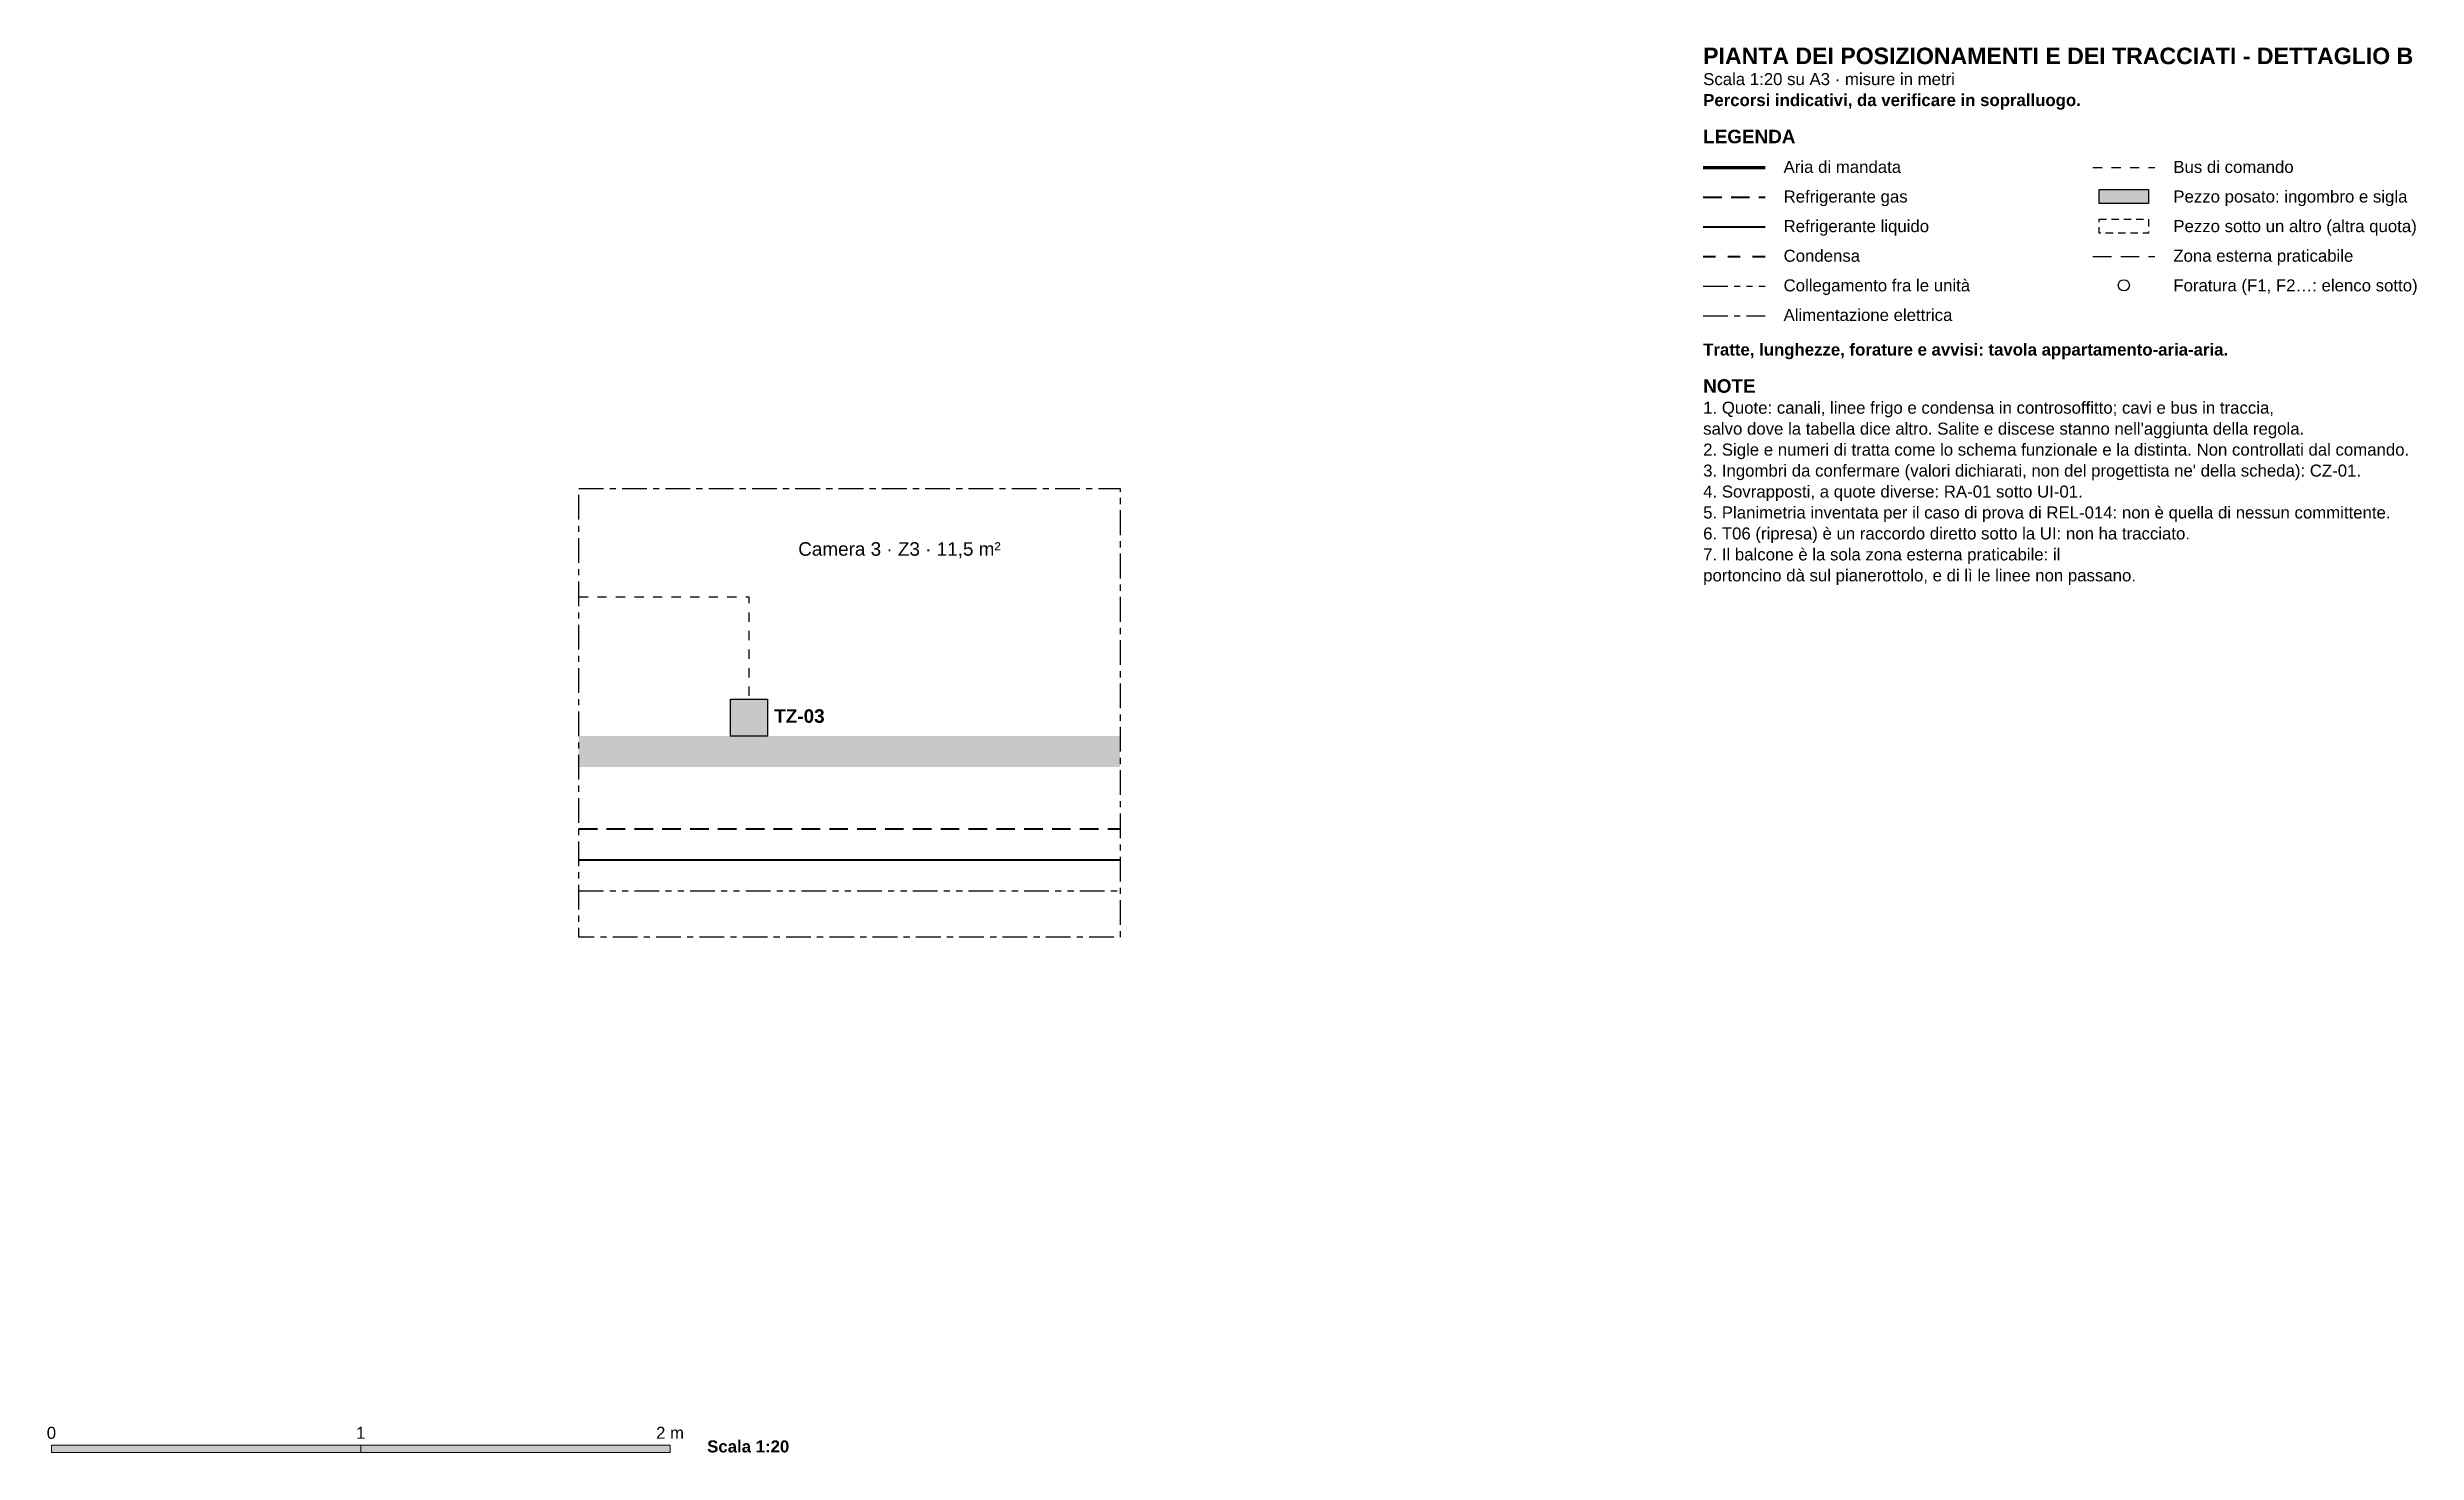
# Model space of a CAD drawing. Header units: millimetres. Extents: x 15 to 398, y 50 to 277.
import ezdxf
from ezdxf.enums import TextEntityAlignment as Align

# ---------------------------------------------------------------- set-up
doc = ezdxf.new("R2010")
doc.units = ezdxf.units.MM
for name, pattern in [('NOVEC_TRATTO_1P2_0P8', [2, 1.2, -0.8]), ('NOVEC_TRATTO_1P5_1P5', [3, 1.5, -1.5]), ('NOVEC_TRATTO_2_2', [4, 2, -2]), ('NOVEC_TRATTO_3_1P5', [4.5, 3, -1.5]), ('NOVEC_TRATTO_4_1_1_1', [7, 4, -1, 1, -1]), ('NOVEC_TRATTO_4_1_1_1_1_1', [9, 4, -1, 1, -1, 1, -1])]:
    doc.linetypes.add(name, pattern=pattern)
for name, color, linetype, lineweight in [('A-AREA-IDEN', 7, 'Continuous', 18), ('A-DOOR', 7, 'Continuous', 18), ('A-WALL', 7, 'Continuous', 18), ('G-ANNO-SCAL', 7, 'Continuous', 18), ('M-ANNO-IDEN', 7, 'Continuous', 18), ('M-ANNO-LEGN', 7, 'Continuous', 18), ('M-EQPM', 7, 'Continuous', 18)]:
    doc.layers.add(name, color=color, linetype=linetype, lineweight=lineweight)
for name, color, linetype, lineweight, true_color in [('E-CTRL-BUS', 160, 'NOVEC_TRATTO_1P5_1P5', 30, 0x2020e0), ('E-POWR-LINK', 230, 'NOVEC_TRATTO_4_1_1_1_1_1', 30, 0xe91e63), ('M-REFG-GASS', 205, 'NOVEC_TRATTO_3_1P5', 40, 0x6c3483), ('M-REFG-LIQD', 205, 'Continuous', 40, 0x6c3483)]:
    doc.layers.add(name, color=color, linetype=linetype, lineweight=lineweight, true_color=true_color)
doc.styles.add('NOVEC_ARIAL', font='arial.ttf')
doc.styles.add('NOVEC_ARIAL_GRASSETTO', font='arialbd.ttf')

msp = doc.modelspace()

# ---------------------------------------------------------------- hatches: boundary and pattern name
at = {"layer": 'A-WALL', "true_color": 0xb3b3b3}
h = msp.add_hatch(color=9, dxfattribs=at)
h.dxf.hatch_style = 1
h.paths.add_polyline_path([(101.25, 165.75), (188.75, 165.75), (188.75, 160.75), (101.25, 160.75)])
at = {"layer": 'G-ANNO-SCAL', "true_color": 0x000000}
h = msp.add_hatch(color=250, dxfattribs=at)
h.dxf.hatch_style = 1
h.paths.add_polyline_path([(16, 51.2), (66, 51.2), (66, 50), (16, 50)])
at = {"layer": 'G-ANNO-SCAL', "true_color": 0xffffff}
h = msp.add_hatch(color=255, dxfattribs=at)
h.dxf.hatch_style = 1
h.paths.add_polyline_path([(66, 51.2), (116, 51.2), (116, 50), (66, 50)])
at = {"layer": 'M-ANNO-LEGN', "true_color": 0xffffff}
h = msp.add_hatch(color=255, dxfattribs=at)
h.dxf.hatch_style = 1
h.paths.add_polyline_path([(347, 254.1033), (355, 254.1033), (355, 251.8456), (347, 251.8456)])
at = {"layer": 'M-EQPM', "true_color": 0xffffff}
h = msp.add_hatch(color=255, dxfattribs=at)
h.dxf.hatch_style = 1
h.paths.add_polyline_path([(125.75, 171.75), (131.75, 171.75), (131.75, 165.75), (125.75, 165.75)])

# ---------------------------------------------------------------- linework, layer by layer
at = {"layer": 'A-DOOR', "color": 251, "linetype": 'Continuous', "lineweight": 18, "true_color": 0x555555, "flags": 128}
msp.add_lwpolyline([(101.25, 145.75), (103.75, 145.75)], dxfattribs=at)
at = {"layer": 'E-CTRL-BUS', "color": 160, "linetype": 'NOVEC_TRATTO_1P5_1P5', "lineweight": 30, "true_color": 0x2020e0, "flags": 128}
msp.add_lwpolyline([(101.25, 188.25), (128.75, 188.25), (128.75, 171.75)], dxfattribs=at)
at = {"layer": 'E-POWR-LINK', "color": 230, "linetype": 'NOVEC_TRATTO_4_1_1_1_1_1', "lineweight": 30, "true_color": 0xe91e63, "flags": 128}
msp.add_lwpolyline([(101.25, 140.75), (188.75, 140.75)], dxfattribs=at)
at = {"layer": 'G-ANNO-SCAL', "color": 250, "linetype": 'Continuous', "lineweight": 18, "true_color": 0x000000, "flags": 128}
for points in [[(16, 51.2), (66, 51.2), (66, 50), (16, 50), (16, 51.2)], [(66, 51.2), (116, 51.2), (116, 50), (66, 50), (66, 51.2)]]:
    msp.add_lwpolyline(points, dxfattribs=at)
at = {"layer": 'M-ANNO-IDEN', "color": 250, "linetype": 'NOVEC_TRATTO_4_1_1_1', "lineweight": 25, "true_color": 0x000000, "flags": 128}
msp.add_lwpolyline([(101.25, 205.75), (188.75, 205.75), (188.75, 133.25), (101.25, 133.25), (101.25, 205.75)], dxfattribs=at)
at = {"layer": 'M-ANNO-LEGN', "color": 134, "linetype": 'Continuous', "lineweight": 70, "true_color": 0x148f77, "flags": 128}
msp.add_lwpolyline([(283, 257.62), (293, 257.62)], dxfattribs=at)
at = {"layer": 'M-ANNO-LEGN', "color": 160, "linetype": 'NOVEC_TRATTO_1P5_1P5', "lineweight": 30, "true_color": 0x2020e0, "flags": 128}
msp.add_lwpolyline([(346, 257.62), (356, 257.62)], dxfattribs=at)
at = {"layer": 'M-ANNO-LEGN', "color": 205, "linetype": 'NOVEC_TRATTO_3_1P5', "lineweight": 40, "true_color": 0x6c3483, "flags": 128}
msp.add_lwpolyline([(283, 252.8333), (293, 252.8333)], dxfattribs=at)
at = {"layer": 'M-ANNO-LEGN', "color": 138, "linetype": 'Continuous', "lineweight": 25, "true_color": 0x1b2631, "flags": 128}
msp.add_lwpolyline([(347, 254.1033), (355, 254.1033), (355, 251.8456), (347, 251.8456), (347, 254.1033)], dxfattribs=at)
at = {"layer": 'M-ANNO-LEGN', "color": 138, "linetype": 'NOVEC_TRATTO_1P2_0P8', "lineweight": 25, "true_color": 0x1b2631, "flags": 128}
msp.add_lwpolyline([(347, 249.3167), (355, 249.3167), (355, 247.0589), (347, 247.0589), (347, 249.3167)], dxfattribs=at)
at = {"layer": 'M-ANNO-LEGN', "color": 205, "linetype": 'Continuous', "lineweight": 40, "true_color": 0x6c3483, "flags": 128}
msp.add_lwpolyline([(283, 248.0467), (293, 248.0467)], dxfattribs=at)
at = {"layer": 'M-ANNO-LEGN', "color": 252, "linetype": 'NOVEC_TRATTO_2_2', "lineweight": 40, "true_color": 0x616a6b, "flags": 128}
msp.add_lwpolyline([(283, 243.26), (293, 243.26)], dxfattribs=at)
at = {"layer": 'M-ANNO-LEGN', "color": 65, "linetype": 'NOVEC_TRATTO_3_1P5', "lineweight": 25, "true_color": 0x6b8e23, "flags": 128}
msp.add_lwpolyline([(346, 243.26), (356, 243.26)], dxfattribs=at)
at = {"layer": 'M-ANNO-LEGN', "color": 230, "linetype": 'NOVEC_TRATTO_4_1_1_1_1_1', "lineweight": 30, "true_color": 0xe91e63, "flags": 128}
msp.add_lwpolyline([(283, 238.4733), (293, 238.4733)], dxfattribs=at)
at = {"layer": 'M-ANNO-LEGN', "color": 34, "linetype": 'NOVEC_TRATTO_4_1_1_1', "lineweight": 30, "true_color": 0x784212, "flags": 128}
msp.add_lwpolyline([(283, 233.6867), (293, 233.6867)], dxfattribs=at)
at = {"layer": 'M-ANNO-LEGN', "color": 250, "lineweight": 25, "true_color": 0x000000}
msp.add_circle((351, 238.6144), 0.9, dxfattribs=at)
at = {"layer": 'M-EQPM', "color": 138, "linetype": 'Continuous', "lineweight": 25, "true_color": 0x1b2631, "flags": 128}
msp.add_lwpolyline([(125.75, 171.75), (131.75, 171.75), (131.75, 165.75), (125.75, 165.75), (125.75, 171.75)], dxfattribs=at)
at = {"layer": 'M-REFG-GASS', "color": 205, "linetype": 'NOVEC_TRATTO_3_1P5', "lineweight": 40, "true_color": 0x6c3483, "flags": 128}
msp.add_lwpolyline([(101.25, 150.75), (188.75, 150.75)], dxfattribs=at)
at = {"layer": 'M-REFG-LIQD', "color": 205, "linetype": 'Continuous', "lineweight": 40, "true_color": 0x6c3483, "flags": 128}
msp.add_lwpolyline([(101.25, 145.75), (188.75, 145.75)], dxfattribs=at)

# ---------------------------------------------------------------- texts
at = {"layer": 'A-AREA-IDEN', "color": 159, "true_color": 0x1c2e4a, "style": 'NOVEC_ARIAL'}
msp.add_text('Camera 3 · Z3 · 11,5 m²', height=2.1844, dxfattribs=at).set_placement((136.724, 194.909))
at = {"layer": 'G-ANNO-SCAL', "color": 250, "true_color": 0x000000, "style": 'NOVEC_ARIAL'}
for s, p in [('0', (16, 52.2)), ('1', (66, 52.2)), ('2 m', (116, 52.2))]:
    msp.add_text(s, height=1.9417, dxfattribs=at).set_placement(p, align=Align.CENTER)
at = {"layer": 'G-ANNO-SCAL', "color": 250, "true_color": 0x000000, "style": 'NOVEC_ARIAL_GRASSETTO'}
msp.add_text('Scala 1:20', height=1.9417, dxfattribs=at).set_placement((122, 50))
at = {"layer": 'M-ANNO-IDEN', "color": 250, "true_color": 0x000000, "style": 'NOVEC_ARIAL_GRASSETTO'}
msp.add_text('TZ-03', height=2.1844, dxfattribs=at).set_placement((132.85, 167.909))
at = {"layer": 'M-ANNO-LEGN', "color": 250, "true_color": 0x000000}
for s, height, style, p in [('PIANTA DEI POSIZIONAMENTI E DEI TRACCIATI - DETTAGLIO B', 2.6698, 'NOVEC_ARIAL_GRASSETTO', (283, 274.3433)), ('Scala 1:20 su A3 · misure in metri', 1.9417, 'NOVEC_ARIAL', (283, 270.9567)), ('Percorsi indicativi, da verificare in sopralluogo.', 1.9417, 'NOVEC_ARIAL_GRASSETTO', (283, 267.57)), ('LEGENDA', 2.1844, 'NOVEC_ARIAL_GRASSETTO', (283, 261.56)), ('Aria di mandata', 1.9417, 'NOVEC_ARIAL', (296, 256.7733)), ('Bus di comando', 1.9417, 'NOVEC_ARIAL', (359, 256.7733)), ('Refrigerante gas', 1.9417, 'NOVEC_ARIAL', (296, 251.9867)), ('Pezzo posato: ingombro e sigla', 1.9417, 'NOVEC_ARIAL', (359, 251.9867)), ('Refrigerante liquido', 1.9417, 'NOVEC_ARIAL', (296, 247.2)), ('Pezzo sotto un altro (altra quota)', 1.9417, 'NOVEC_ARIAL', (359, 247.2)), ('Condensa', 1.9417, 'NOVEC_ARIAL', (296, 242.4133)), ('Zona esterna praticabile', 1.9417, 'NOVEC_ARIAL', (359, 242.4133)), ('Collegamento fra le unità', 1.9417, 'NOVEC_ARIAL', (296, 237.6267)), ('Foratura (F1, F2…: elenco sotto)', 1.9417, 'NOVEC_ARIAL', (359, 237.6267)), ('Alimentazione elettrica', 1.9417, 'NOVEC_ARIAL', (296, 232.84)), ('Tratte, lunghezze, forature e avvisi: tavola appartamento-aria-aria.', 1.9417, 'NOVEC_ARIAL_GRASSETTO', (283, 227.2533)), ('NOTE', 2.1844, 'NOVEC_ARIAL_GRASSETTO', (283, 221.2433)), ('1. Quote: canali, linee frigo e condensa in controsoffitto; cavi e bus in traccia,', 1.9417, 'NOVEC_ARIAL', (283, 217.8567)), ("salvo dove la tabella dice altro. Salite e discese stanno nell'aggiunta della regola.", 1.9417, 'NOVEC_ARIAL', (283, 214.47)), ('2. Sigle e numeri di tratta come lo schema funzionale e la distinta. Non controllati dal comando.', 1.9417, 'NOVEC_ARIAL', (283, 211.0833)), ("3. Ingombri da confermare (valori dichiarati, non del progettista ne' della scheda): CZ-01.", 1.9417, 'NOVEC_ARIAL', (283, 207.6967)), ('4. Sovrapposti, a quote diverse: RA-01 sotto UI-01.', 1.9417, 'NOVEC_ARIAL', (283, 204.31)), ('5. Planimetria inventata per il caso di prova di REL-014: non è quella di nessun committente.', 1.9417, 'NOVEC_ARIAL', (283, 200.9233)), ('6. T06 (ripresa) è un raccordo diretto sotto la UI: non ha tracciato.', 1.9417, 'NOVEC_ARIAL', (283, 197.5367)), ('7. Il balcone è la sola zona esterna praticabile: il', 1.9417, 'NOVEC_ARIAL', (283, 194.15)), ('portoncino dà sul pianerottolo, e di lì le linee non passano.', 1.9417, 'NOVEC_ARIAL', (283, 190.7633))]:
    msp.add_text(s, height=height, dxfattribs=dict(at, style=style)).set_placement(p)

doc.saveas('drawing.dxf')
